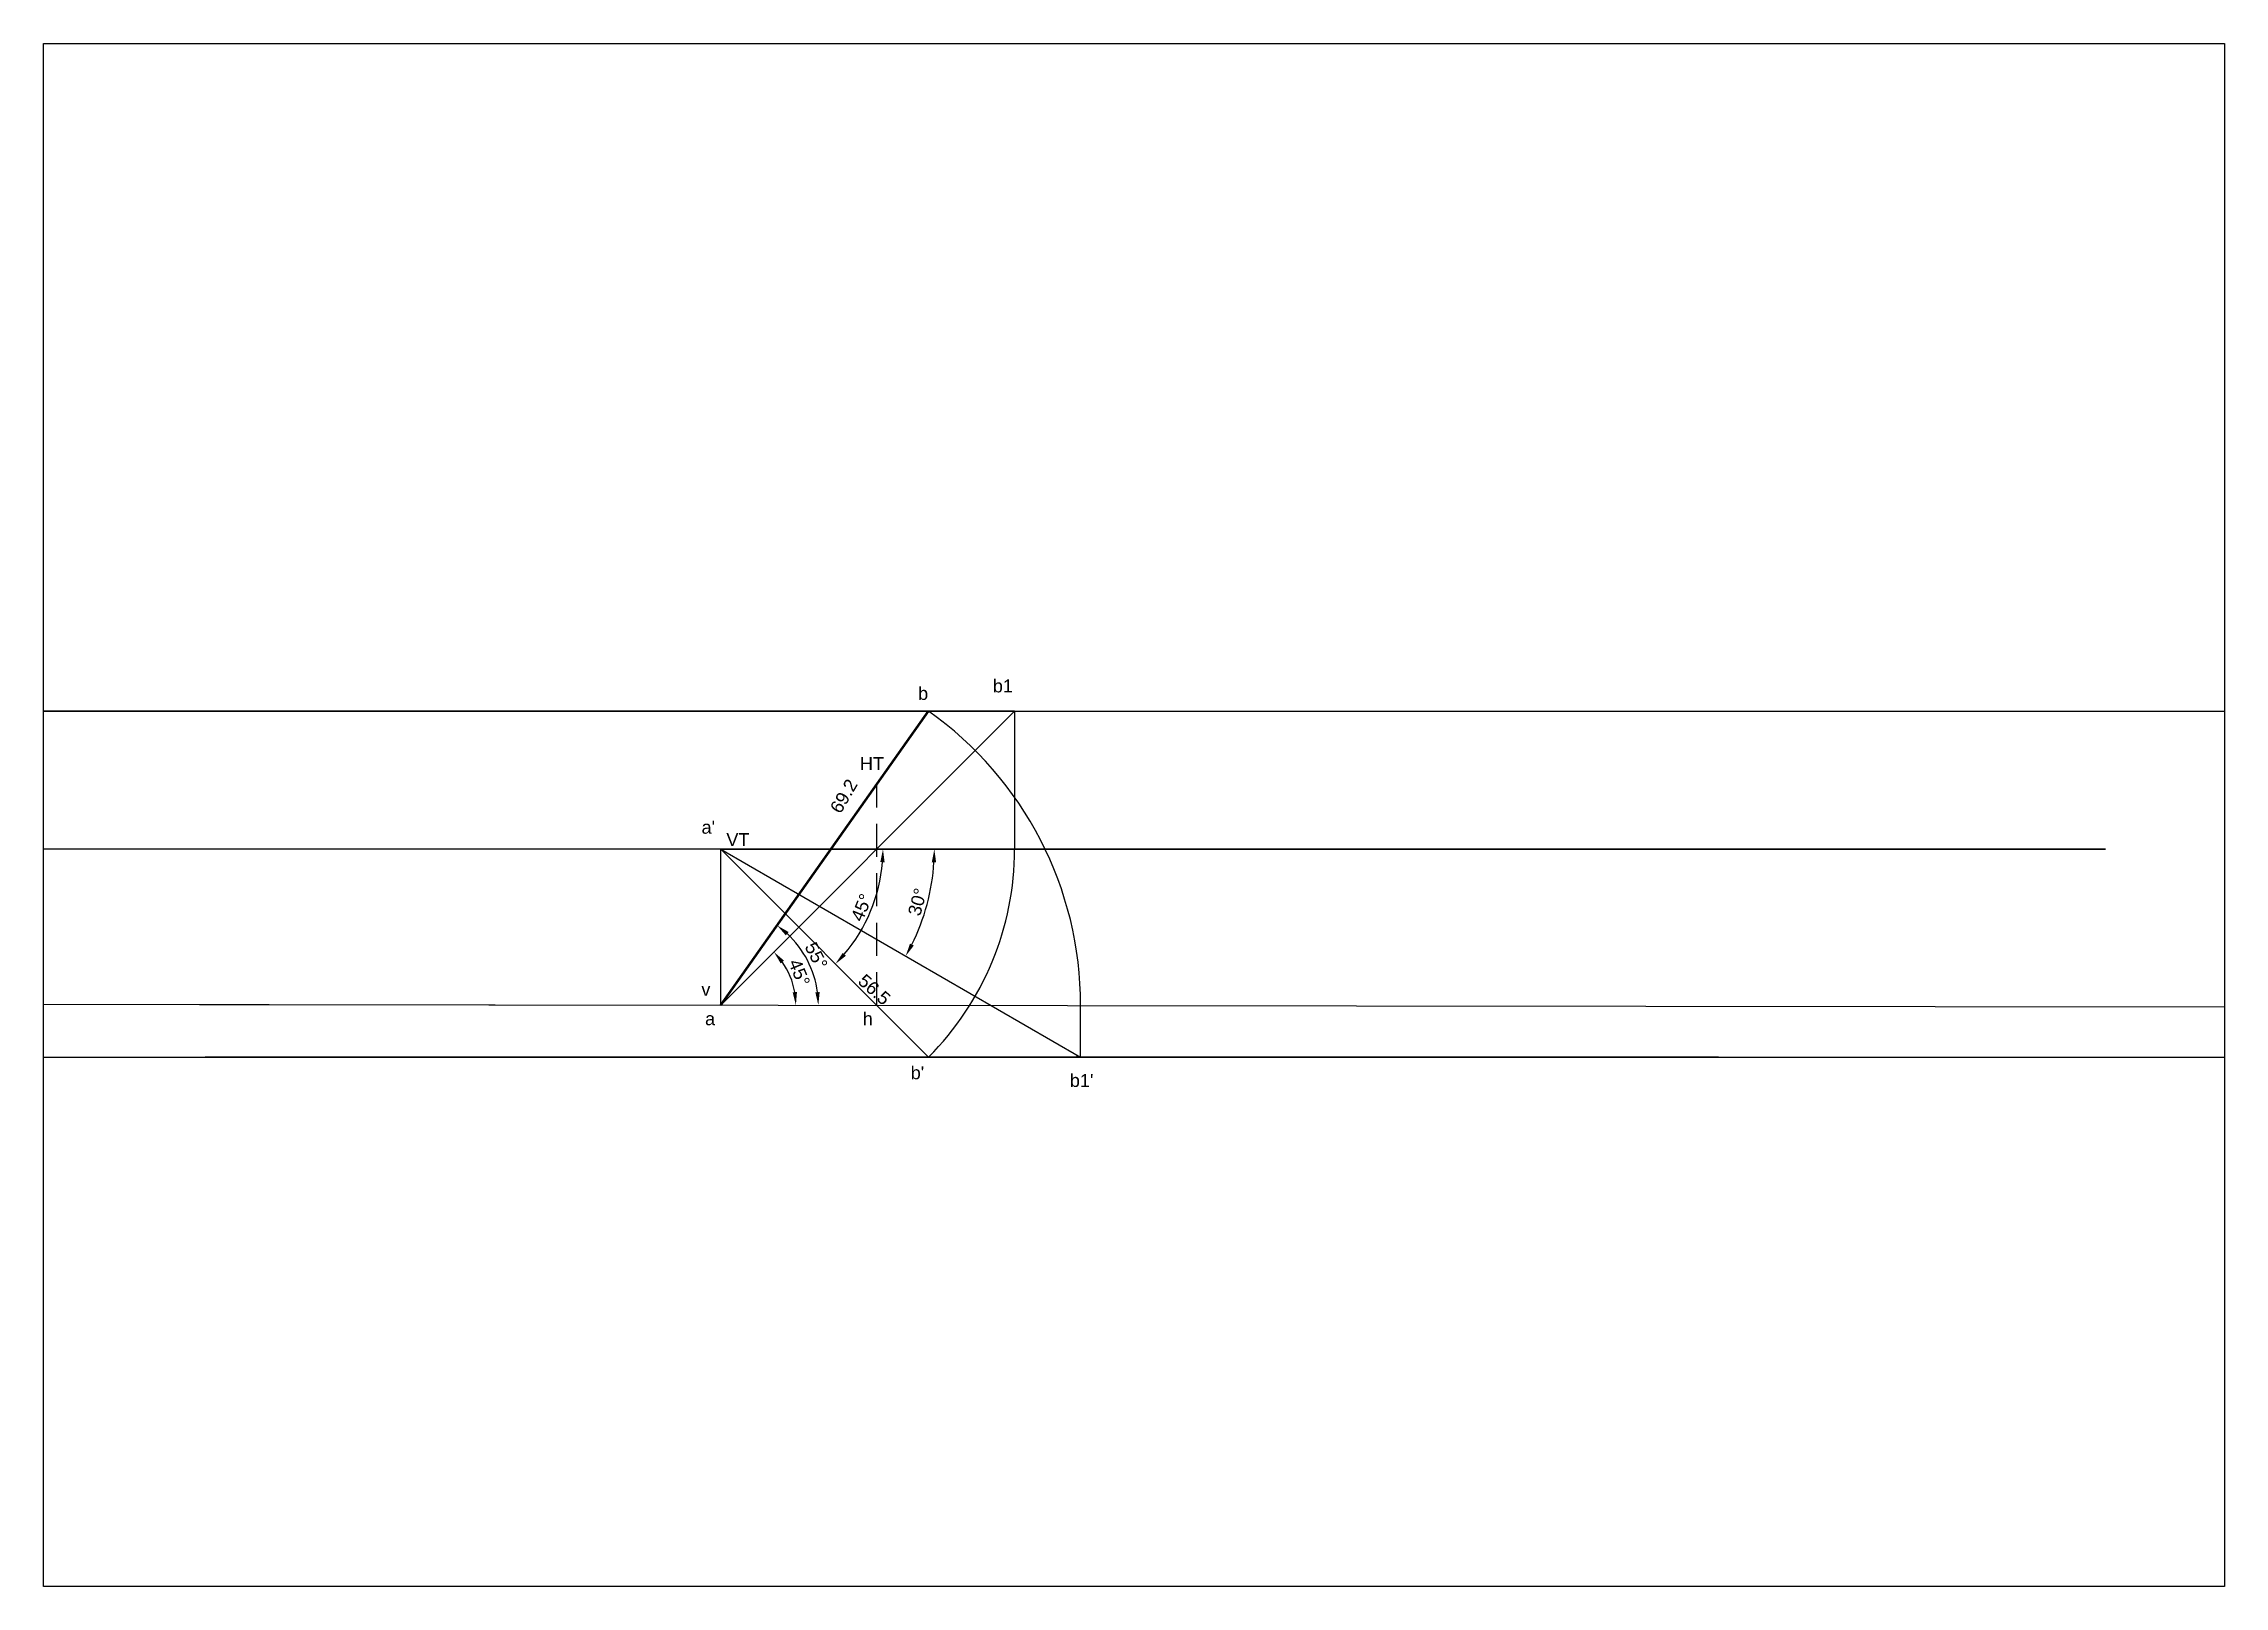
# Model space of a CAD drawing. Header units: millimetres. Extents: x 2519 to 2939, y 1889 to 2186.
import ezdxf

# ---------------------------------------------------------------- set-up
doc = ezdxf.new("R2010")
doc.units = ezdxf.units.MM
doc.linetypes.add('HIDDEN', pattern=[9.525, 6.35, -3.175])
doc.layers.add('Bold Line', color=7, linetype='Continuous', lineweight=50, plot=False)
doc.layers.add('Dotted', color=90, linetype='HIDDEN', plot=False)
doc.styles.get("Standard").update_dxf_attribs({"font": 'arial.ttf'})
doc.dimstyles.new('ISO-25', dxfattribs={"dimtxt": 2.5, "dimasz": 2.5, "dimexe": 1.25, "dimexo": 0.625, "dimtad": 1, "dimtxsty": 'Standard', "dimcen": 2.5, "dimadec": 0, "dimazin": 0, "dimtfac": 1, "dimtmove": 0, "dimatfit": 3, "dimfxl": 1, "dimarcsym": 0})

# ---------------------------------------------------------------- blocks, each defined once
blk = doc.blocks.new('*D4')
at = {"color": 0, "lineweight": -2, "transparency": 16777216}
blk.add_arc((2649.91, 2030.75), 41.11, 333.485, 356.515, dxfattribs=at)
at = {"color": 0, "transparency": 16777216}
for points in [[(2690.53, 2028.26), (2691.36, 2028.24), (2691.02, 2030.75)], [(2687.06, 2012.2), (2686.33, 2012.59), (2685.51, 2010.2)]]:
    blk.add_solid(points, dxfattribs=at)
at = {"layer": 'Defpoints', "color": 0, "transparency": 16777216}
for p in [(2649.91, 2030.75), (2649.91, 2030.75), (2916.6, 2030.75), (2688.54, 2016.69), (2807.98, 1939.49)]:
    blk.add_point(p, dxfattribs=at)
at = {"color": 0, "transparency": 16777216, "insert": (2687.78, 2020.6), "char_height": 2.5, "attachment_point": 5, "rotation": 75}
blk.add_mtext('30°', dxfattribs=at)
blk = doc.blocks.new('*D5')
at = {"color": 0, "lineweight": -2, "transparency": 16777216}
blk.add_arc((2649.91, 2000.75), 14.45, 9.8619, 35.0732, dxfattribs=at)
at = {"color": 0, "transparency": 16777216}
for points in [[(2661.42, 2008.78), (2662.05, 2009.32), (2660.13, 2010.97)], [(2664.56, 2003.26), (2663.73, 2003.19), (2664.36, 2000.73)]]:
    blk.add_solid(points, dxfattribs=at)
at = {"layer": 'Defpoints', "color": 0, "transparency": 16777216}
for p in [(2816.53, 2167.37), (2663.87, 2004.48), (2549.51, 2000.86), (2649.91, 2000.75), (2939.47, 2000.42)]:
    blk.add_point(p, dxfattribs=at)
at = {"color": 0, "transparency": 16777216, "insert": (2665.01, 2007), "char_height": 2.5, "attachment_point": 5, "rotation": 292.4675}
blk.add_mtext('45°', dxfattribs=at)
blk = doc.blocks.new('*D6')
at = {"color": 0, "lineweight": -2, "transparency": 16777216}
blk.add_arc((2649.91, 2030.75), 31.21, 319.5901, 355.4099, dxfattribs=at)
at = {"color": 0, "transparency": 16777216}
for points in [[(2680.61, 2028.27), (2681.44, 2028.24), (2681.13, 2030.75)], [(2673.98, 2010.23), (2673.37, 2010.8), (2671.98, 2008.68)]]:
    blk.add_solid(points, dxfattribs=at)
at = {"layer": 'Defpoints', "color": 0, "transparency": 16777216}
for p in [(2649.91, 2030.75), (2649.91, 2030.75), (2916.6, 2030.75), (2676.94, 2015.14), (2689.91, 1990.75)]:
    blk.add_point(p, dxfattribs=at)
at = {"color": 0, "transparency": 16777216, "insert": (2677, 2019.53), "char_height": 2.5, "attachment_point": 5, "rotation": 67.5}
blk.add_mtext('45°', dxfattribs=at)
blk = doc.blocks.new('*D7')
at = {"color": 0, "lineweight": -2, "transparency": 16777216}
blk.add_arc((2649.91, 2000.75), 18.77, 7.5731, 47.0975, dxfattribs=at)
at = {"color": 0, "transparency": 16777216}
for points in [[(2662.42, 2014.17), (2662.95, 2014.82), (2660.75, 2016.07)], [(2668.93, 2003.25), (2668.1, 2003.2), (2668.68, 2000.73)]]:
    blk.add_solid(points, dxfattribs=at)
at = {"layer": 'Defpoints', "color": 0, "transparency": 16777216}
for p in [(2689.91, 2057.32), (2667.74, 2006.61), (2549.51, 2000.86), (2649.91, 2000.75), (2939.47, 2000.42)]:
    blk.add_point(p, dxfattribs=at)
at = {"color": 0, "transparency": 16777216, "insert": (2668.27, 2010.24), "char_height": 2.5, "attachment_point": 5, "rotation": 297.3353}
blk.add_mtext('55°', dxfattribs=at)

msp = doc.modelspace()

# ---------------------------------------------------------------- linework, layer by layer
for p, q in [((2649.911, 2000.75), (2689.911, 2057.318)), ((2649.911, 2030.75), (2689.911, 1990.75)), ((2549.514, 2000.864), (2939.473, 2000.422))]:
    msp.add_line(p, q)
msp.add_lwpolyline([(2519.473, 2185.842), (2939.473, 2185.842), (2939.473, 1888.842), (2519.473, 1888.842)], close=True)
for points in [[(2706.479, 2057.318), (2519.473, 2057.318), (2784.123, 2057.318)], [(2649.911, 2000.75), (2706.479, 2057.318)], [(2706.479, 2057.318), (2706.479, 2030.75)], [(2784.123, 2057.318), (2939.473, 2057.318)], [(2649.911, 2030.75), (2916.604, 2030.75), (2519.473, 2030.75)], [(2649.911, 2000.75), (2649.911, 2030.75)], [(2649.911, 2030.75), (2719.193, 1990.75)], [(2519.473, 2000.898), (2649.911, 2000.75)], [(2719.193, 1990.75), (2719.193, 2000.671)], [(2519.473, 1990.75), (2842.02, 1990.75), (2550.557, 1990.75)], [(2842.02, 1990.75), (2939.473, 1990.75)]]:
    msp.add_lwpolyline(points)
for centre, radius, start, end in [((2649.911, 2000.75), 69.282, 359.93509, 54.73556), ((2649.911, 2030.75), 56.569, 315, 0), ((2649.911, 2000.75), 69.282, 351.70108, 352.0243)]:
    msp.add_arc(centre, radius, start, end)
at = {"layer": 'Bold Line'}
msp.add_line((2649.911, 2000.75), (2689.911, 2057.318), dxfattribs=at)
at = {"layer": 'Bold Line', "lineweight": 30}
for p in [(2649.911, 2030.75), (2689.911, 1990.75)]:
    msp.add_line(p, (2689.911, 1990.75), dxfattribs=at)
at = {"layer": 'Dotted', "lineweight": -3}
msp.add_line((2649.911, 2000.75), (2649.911, 2030.75), dxfattribs=at)
at = {"layer": 'Dotted'}
msp.add_lwpolyline([(2679.945, 2000.716), (2679.945, 2043.224)], dxfattribs=at)

# ---------------------------------------------------------------- texts
at = {"char_height": 2.5, "attachment_point": 1}
for s, width, insert in [('b1', 8.3212, (2702.28, 2063.446)), ('b', 4.84226, (2687.887, 2061.999)), ('{\\C0;HT}', 1.32643, (2676.683, 2048.482)), ("a'", 8.71041, (2646.183, 2036.239)), ('v', 9.63153, (2646.146, 2005.034)), ('h', 7.16846, (2677.225, 1999.374)), ('a', 6.18728, (2646.858, 1999.379)), ("b'", 7.38791, (2686.461, 1988.968)), ("b1'", 5.3853, (2717.117, 1987.49))]:
    msp.add_mtext_dynamic_manual_height_columns(s, width=width, gutter_width=12.5, heights=[0], dxfattribs=dict(at, insert=insert))
for s, width, insert, rotation in [('69.2', 1.93753, (2670.781, 2038.677), 59.72224), ('56.5', 40, (2677.775, 2006.931), 318.26303)]:
    msp.add_mtext_dynamic_manual_height_columns(s, width=width, gutter_width=12.5, heights=[0], dxfattribs=dict(at, insert=insert, rotation=rotation))
at = {"lineweight": -3, "insert": (2650.961, 2033.859), "char_height": 2.5, "attachment_point": 1}
msp.add_mtext_dynamic_manual_height_columns('VT', width=6.95975, gutter_width=12.5, heights=[0], dxfattribs=at)

# ---------------------------------------------------------------- dimensions: what is measured, and where the dimension line sits
for base, line1, line2, picture, middle in [((2663.869, 2004.479), ((2549.514, 2000.864), (2939.473, 2000.422)), ((2649.911, 2000.75), (2816.534, 2167.373)), '*D5', (2665.014, 2006.996)), ((2667.739, 2006.612), ((2549.514, 2000.864), (2939.473, 2000.422)), ((2649.911, 2000.75), (2689.911, 2057.318)), '*D7', (2668.267, 2010.239)), ((2688.54, 2016.69), ((2649.911, 2030.75), (2807.976, 1939.491)), ((2649.911, 2030.75), (2916.604, 2030.75)), '*D4', (2687.781, 2020.603)), ((2676.943, 2015.142), ((2649.911, 2030.75), (2689.911, 1990.75)), ((2649.911, 2030.75), (2916.604, 2030.75)), '*D6', (2676.997, 2019.53))]:
    dim = msp.add_angular_dim_2l(base=base, line1=line1, line2=line2, dimstyle='ISO-25')
    dim.commit()
    dim.dimension.update_dxf_attribs({"geometry": picture, "text_midpoint": middle})

doc.saveas('drawing.dxf')
